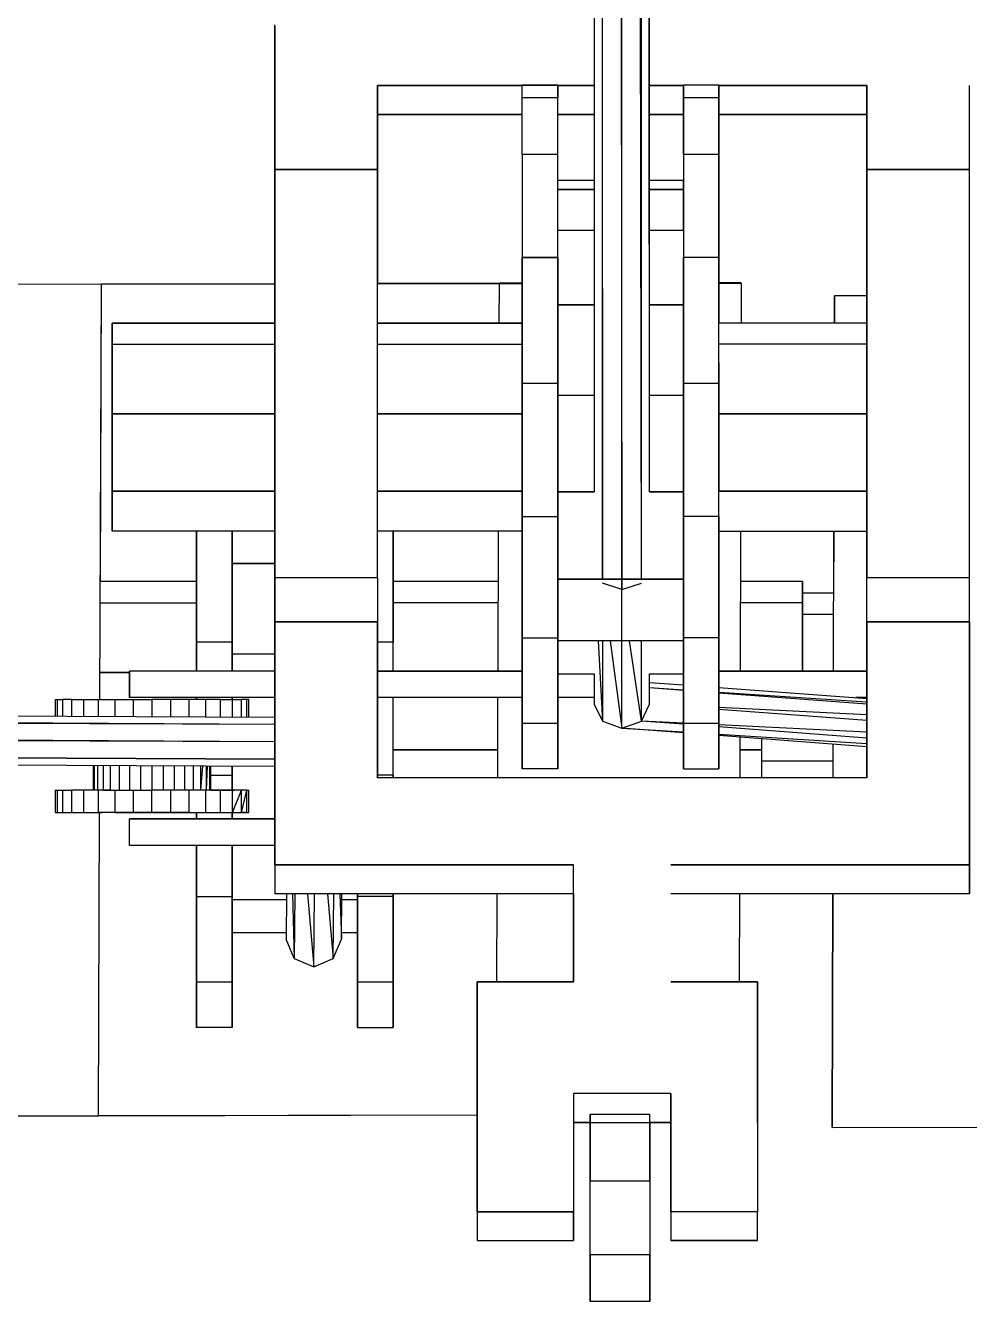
# Model space of a CAD drawing. Extents: x -32 to 51.8, y -51.6 to -5.5.
# Drawn here: x -4.953 to -4.569, y -27.937 to -27.417 of the extents above; entities that cross this region are included whole.
import ezdxf

# ---------------------------------------------------------------- set-up
doc = ezdxf.new("R2010")
doc.units = 0
doc.header["$MEASUREMENT"] = 0
doc.layers.get('0').update_dxf_attribs({"linetype": 'CONTINUOUS'})

msp = doc.modelspace()

# ---------------------------------------------------------------- linework, layer by layer
for p, q in [((-4.72129, -22.60899), (-4.72133, -27.60702)), ((-4.72102, -22.60899), (-4.71803, -27.64267)), ((-4.71803, -27.64267), (-4.718, -22.60899)), ((-4.71736, -22.60899), (-4.71008, -27.6468)), ((-4.71008, -27.6468), (-4.71005, -22.60899)), ((-4.70213, -27.64267), (-4.70941, -22.60899)), ((-4.70213, -27.64267), (-4.70209, -22.60899)), ((-4.69886, -27.60702), (-4.70183, -22.60899)), ((-4.69884, -27.60702), (-4.6988, -22.60899)), ((-4.8514, -27.45332), (-4.8514, -27.41755)), ((-4.8514, -27.41755), (-4.8514, -27.44155)), ((-4.85139, -27.44155), (-4.85139, -27.41689)), ((-4.85139, -27.41736), (-4.85139, -27.44155)), ((-4.8514, -27.44155), (-4.8514, -27.49372)), ((-4.85139, -27.47574), (-4.85139, -27.44155)), ((-4.80954, -27.44155), (-4.80954, -27.47574)), ((-4.75062, -27.44155), (-4.80954, -27.44155)), ((-4.80954, -27.47574), (-4.80954, -27.44155)), ((-4.80954, -27.44155), (-4.75062, -27.44155)), ((-4.75062, -27.44661), (-4.75062, -27.44146)), ((-4.75062, -27.44146), (-4.73619, -27.44146)), ((-4.73619, -27.44146), (-4.75062, -27.44146)), ((-4.73619, -27.44146), (-4.73619, -27.44661)), ((-4.73619, -27.44661), (-4.73619, -27.44146)), ((-4.72974, -27.44155), (-4.73619, -27.44155)), ((-4.73619, -27.44155), (-4.72974, -27.44155)), ((-4.72133, -27.44155), (-4.72974, -27.44155)), ((-4.72974, -27.44155), (-4.72133, -27.44155)), ((-4.69021, -27.44155), (-4.69884, -27.44155)), ((-4.69884, -27.44155), (-4.69021, -27.44155)), ((-4.68506, -27.44155), (-4.69021, -27.44155)), ((-4.69021, -27.44155), (-4.68506, -27.44155)), ((-4.67062, -27.44146), (-4.68506, -27.44146)), ((-4.68506, -27.44661), (-4.68506, -27.44146)), ((-4.68506, -27.44146), (-4.68506, -27.44661)), ((-4.67062, -27.44146), (-4.67062, -27.44661)), ((-4.67062, -27.44661), (-4.67061, -27.44146)), ((-4.61042, -27.44155), (-4.67062, -27.44155)), ((-4.67062, -27.44155), (-4.61042, -27.44156)), ((-4.67061, -27.44146), (-4.67061, -27.46007)), ((-4.61042, -27.47574), (-4.61042, -27.44155)), ((-4.61042, -27.45332), (-4.61042, -27.44156)), ((-4.61042, -27.44156), (-4.61042, -27.49373)), ((-4.56856, -27.47574), (-4.56856, -27.44156)), ((-4.73619, -27.44661), (-4.75062, -27.44661)), ((-4.75062, -27.46967), (-4.75062, -27.44661)), ((-4.73619, -27.46967), (-4.73619, -27.44661)), ((-4.67062, -27.44661), (-4.68506, -27.44661)), ((-4.68506, -27.46967), (-4.68506, -27.44661)), ((-4.68506, -27.44661), (-4.68506, -27.46967)), ((-4.67062, -27.44661), (-4.67062, -27.46967)), ((-4.67062, -27.46967), (-4.67062, -27.44661)), ((-4.8514, -27.50549), (-4.8514, -27.45332)), ((-4.80954, -27.45332), (-4.75062, -27.45332)), ((-4.75062, -27.45332), (-4.80954, -27.45332)), ((-4.73619, -27.45332), (-4.72974, -27.45332)), ((-4.72974, -27.45332), (-4.73619, -27.45332)), ((-4.72974, -27.45332), (-4.72133, -27.45332)), ((-4.72133, -27.45332), (-4.72974, -27.45332)), ((-4.69884, -27.45332), (-4.69021, -27.45332)), ((-4.69021, -27.45332), (-4.69884, -27.45332)), ((-4.69021, -27.45332), (-4.68506, -27.45332)), ((-4.68506, -27.45332), (-4.69021, -27.45332)), ((-4.67062, -27.45332), (-4.61042, -27.45332)), ((-4.61042, -27.45332), (-4.67062, -27.45332)), ((-4.61042, -27.50549), (-4.61042, -27.45332)), ((-4.68506, -27.46007), (-4.68506, -27.46008)), ((-4.67061, -27.46007), (-4.67061, -27.4948)), ((-4.73619, -27.46967), (-4.75062, -27.46967)), ((-4.75062, -27.46967), (-4.75062, -27.51168)), ((-4.73619, -27.51168), (-4.73619, -27.46967)), ((-4.67062, -27.46967), (-4.68506, -27.46967)), ((-4.68506, -27.46967), (-4.68506, -27.51168)), ((-4.67062, -27.46967), (-4.67062, -27.51168)), ((-4.67062, -27.51168), (-4.67062, -27.46967)), ((-4.8514, -27.49372), (-4.8514, -27.47574)), ((-4.8514, -27.47574), (-4.8514, -27.52012)), ((-4.80954, -27.47574), (-4.85139, -27.47574)), ((-4.85139, -27.47574), (-4.85139, -27.47574)), ((-4.85139, -27.52012), (-4.85139, -27.47574)), ((-4.85139, -27.47574), (-4.80954, -27.47574)), ((-4.80954, -27.49372), (-4.80954, -27.47574)), ((-4.80954, -27.52012), (-4.80954, -27.47574)), ((-4.80954, -27.47574), (-4.80954, -27.52012)), ((-4.61042, -27.49373), (-4.61042, -27.47574)), ((-4.61042, -27.47574), (-4.61042, -27.52012)), ((-4.61042, -27.52012), (-4.61042, -27.47574)), ((-4.61042, -27.47574), (-4.56856, -27.47574)), ((-4.56856, -27.47574), (-4.61042, -27.47574)), ((-4.61042, -27.47574), (-4.61042, -27.47574)), ((-4.56856, -27.52012), (-4.56856, -27.47574)), ((-4.72133, -27.48019), (-4.73619, -27.48019)), ((-4.68506, -27.48019), (-4.69884, -27.48019)), ((-4.68506, -27.48391), (-4.68506, -27.48019)), ((-4.72133, -27.48391), (-4.73619, -27.48391)), ((-4.73619, -27.48391), (-4.72133, -27.48391)), ((-4.68506, -27.48391), (-4.69884, -27.48391)), ((-4.69884, -27.48391), (-4.68506, -27.48391)), ((-4.68506, -27.50055), (-4.68506, -27.48391)), ((-4.68506, -27.48391), (-4.68506, -27.50055)), ((-4.80954, -27.50549), (-4.80954, -27.49372)), ((-4.80954, -27.49372), (-4.80954, -27.49372)), ((-4.75062, -27.4948), (-4.75063, -27.53832)), ((-4.67061, -27.4948), (-4.67061, -27.53832)), ((-4.72133, -27.50055), (-4.73619, -27.50055)), ((-4.68506, -27.50055), (-4.69884, -27.50055)), ((-4.8514, -27.52228), (-4.8514, -27.50549)), ((-4.85139, -27.50549), (-4.85139, -27.52012)), ((-4.80954, -27.50549), (-4.80954, -27.50549)), ((-4.80954, -27.52012), (-4.80954, -27.50549)), ((-4.61042, -27.52228), (-4.61042, -27.50549)), ((-4.61042, -27.50549), (-4.61042, -27.52012)), ((-4.75063, -27.56291), (-4.75062, -27.51168)), ((-4.75062, -27.51168), (-4.75062, -27.56291)), ((-4.73619, -27.51168), (-4.75062, -27.51168)), ((-4.75062, -27.51168), (-4.73619, -27.51168)), ((-4.73619, -27.56291), (-4.73619, -27.51168)), ((-4.73619, -27.51168), (-4.73619, -27.53088)), ((-4.73619, -27.51168), (-4.73619, -27.56291)), ((-4.68506, -27.51168), (-4.68506, -27.56291)), ((-4.67062, -27.51168), (-4.68506, -27.51168)), ((-4.68506, -27.56291), (-4.68506, -27.51168)), ((-4.67063, -27.56291), (-4.67062, -27.51168)), ((-4.92197, -27.52245), (-5.02069, -27.52267)), ((-4.92258, -27.6916), (-4.92197, -27.52245)), ((-4.92241, -27.64364), (-4.92197, -27.52245)), ((-4.92197, -27.52245), (-4.85139, -27.5223)), ((-4.85139, -27.5223), (-4.92197, -27.52245)), ((-4.92197, -27.52245), (-4.85139, -27.52236)), ((-4.8514, -27.64208), (-4.85139, -27.52012)), ((-4.8514, -27.52012), (-4.8514, -27.64208)), ((-4.8514, -27.53832), (-4.8514, -27.52228)), ((-4.80954, -27.64208), (-4.80954, -27.52012)), ((-4.80954, -27.52012), (-4.80954, -27.52012)), ((-4.80954, -27.52012), (-4.80954, -27.52228)), ((-4.80954, -27.5222), (-4.75993, -27.5221)), ((-4.75993, -27.5221), (-4.80954, -27.5222)), ((-4.80954, -27.5223), (-4.75993, -27.52223)), ((-4.75999, -27.53832), (-4.75993, -27.52223)), ((-4.75993, -27.5221), (-4.75062, -27.52208)), ((-4.75062, -27.52208), (-4.75993, -27.5221)), ((-4.75993, -27.52223), (-4.75062, -27.52221)), ((-4.67062, -27.5219), (-4.66152, -27.52188)), ((-4.66152, -27.52188), (-4.67062, -27.5219)), ((-4.67062, -27.52204), (-4.66152, -27.52202)), ((-4.66152, -27.52202), (-4.66157, -27.53832)), ((-4.61042, -27.52012), (-4.61042, -27.64209)), ((-4.61042, -27.64209), (-4.61042, -27.52012)), ((-4.61042, -27.53832), (-4.61042, -27.52228)), ((-4.56856, -27.64209), (-4.56856, -27.52012)), ((-4.62355, -27.52729), (-4.62358, -27.53832)), ((-4.62358, -27.53832), (-4.62355, -27.52729)), ((-4.61042, -27.52726), (-4.62355, -27.52729)), ((-4.73619, -27.53088), (-4.73619, -27.56785)), ((-4.72133, -27.53088), (-4.73619, -27.53088)), ((-4.73619, -27.56291), (-4.73619, -27.53088)), ((-4.73619, -27.53088), (-4.72133, -27.53088)), ((-4.68506, -27.53088), (-4.69884, -27.53088)), ((-4.69884, -27.53088), (-4.68506, -27.53088)), ((-4.91767, -27.55455), (-4.91767, -27.53832)), ((-4.91767, -27.53832), (-4.91767, -27.54691)), ((-4.91767, -27.54691), (-4.91767, -27.53832)), ((-4.91767, -27.53832), (-4.85139, -27.53832)), ((-4.85139, -27.53832), (-4.91767, -27.53832)), ((-4.80954, -27.53832), (-4.75062, -27.53832)), ((-4.75062, -27.53832), (-4.80954, -27.53832)), ((-4.61042, -27.53832), (-4.67062, -27.53832)), ((-4.67062, -27.54691), (-4.67062, -27.53832)), ((-4.91767, -27.54691), (-4.91767, -27.57527)), ((-4.91767, -27.54691), (-4.85139, -27.54691)), ((-4.91767, -27.57527), (-4.91767, -27.54691)), ((-4.80954, -27.54691), (-4.75062, -27.54691)), ((-4.61042, -27.54691), (-4.67062, -27.54691)), ((-4.67062, -27.57527), (-4.67062, -27.54691)), ((-4.91767, -27.58608), (-4.91767, -27.55455)), ((-4.67062, -27.55455), (-4.67063, -27.58608)), ((-4.75063, -27.61717), (-4.75063, -27.56291)), ((-4.73619, -27.56291), (-4.75063, -27.56291)), ((-4.75062, -27.56291), (-4.75062, -27.61717)), ((-4.73619, -27.61717), (-4.73619, -27.56291)), ((-4.73619, -27.56291), (-4.73619, -27.61717)), ((-4.68506, -27.56291), (-4.68506, -27.61717)), ((-4.67063, -27.56291), (-4.68506, -27.56291)), ((-4.68506, -27.61717), (-4.68506, -27.56291)), ((-4.67063, -27.61717), (-4.67063, -27.56291)), ((-4.73619, -27.56785), (-4.73619, -27.60702)), ((-4.72133, -27.56785), (-4.73619, -27.56785)), ((-4.68506, -27.56785), (-4.69884, -27.56785)), ((-4.68506, -27.56785), (-4.68506, -27.60702)), ((-4.91767, -27.57527), (-4.91767, -27.6068)), ((-4.85139, -27.57527), (-4.91767, -27.57527)), ((-4.91767, -27.6068), (-4.91767, -27.57527)), ((-4.91767, -27.57527), (-4.85139, -27.57527)), ((-4.75063, -27.57527), (-4.80954, -27.57527)), ((-4.80954, -27.57527), (-4.75063, -27.57527)), ((-4.67063, -27.60681), (-4.67062, -27.57527)), ((-4.61042, -27.57527), (-4.67062, -27.57527)), ((-4.67062, -27.57527), (-4.61042, -27.57527)), ((-4.91767, -27.6068), (-4.91767, -27.58608)), ((-4.67063, -27.58608), (-4.67062, -27.58608)), ((-4.67062, -27.58608), (-4.67063, -27.58608)), ((-4.67063, -27.58608), (-4.67063, -27.60681)), ((-4.91767, -27.62303), (-4.91767, -27.6068)), ((-4.91767, -27.6068), (-4.85139, -27.6068)), ((-4.91767, -27.6068), (-4.91767, -27.62303)), ((-4.85139, -27.6068), (-4.91767, -27.6068)), ((-4.80954, -27.6068), (-4.75063, -27.60681)), ((-4.75063, -27.6068), (-4.80954, -27.6068)), ((-4.73619, -27.60702), (-4.73619, -27.64267)), ((-4.73619, -27.60702), (-4.73619, -27.60702)), ((-4.73619, -27.60702), (-4.72133, -27.60702)), ((-4.72133, -27.60702), (-4.73619, -27.60702)), ((-4.69886, -27.60702), (-4.68506, -27.60702)), ((-4.68506, -27.60702), (-4.69886, -27.60702)), ((-4.67063, -27.60681), (-4.61042, -27.60681)), ((-4.61042, -27.60681), (-4.67063, -27.60681)), ((-4.75063, -27.66656), (-4.75063, -27.61717)), ((-4.75063, -27.61717), (-4.73619, -27.61717)), ((-4.75062, -27.61717), (-4.75062, -27.66656)), ((-4.73619, -27.66656), (-4.73619, -27.61717)), ((-4.73619, -27.64267), (-4.73619, -27.61717)), ((-4.73619, -27.61717), (-4.73619, -27.66656)), ((-4.68506, -27.61717), (-4.68506, -27.66656)), ((-4.67063, -27.61717), (-4.68506, -27.61717)), ((-4.68506, -27.66656), (-4.68506, -27.61717)), ((-4.67062, -27.66656), (-4.67063, -27.61717)), ((-4.67063, -27.61717), (-4.67063, -27.66656)), ((-4.85139, -27.62303), (-4.91767, -27.62303)), ((-4.91767, -27.62303), (-4.91767, -27.62303)), ((-4.88324, -27.62303), (-4.88324, -27.64364)), ((-4.88324, -27.62303), (-4.88324, -27.66823)), ((-4.88324, -27.66823), (-4.88324, -27.62303)), ((-4.86881, -27.62303), (-4.86881, -27.66823)), ((-4.8688, -27.66823), (-4.8688, -27.62303)), ((-4.8688, -27.62303), (-4.8688, -27.6362)), ((-4.8514, -27.68862), (-4.8514, -27.62303)), ((-4.75063, -27.62303), (-4.80954, -27.62303)), ((-4.80324, -27.62303), (-4.80324, -27.66823)), ((-4.80324, -27.66823), (-4.80324, -27.62303)), ((-4.76049, -27.68008), (-4.76029, -27.62303)), ((-4.75063, -27.62303), (-4.75063, -27.64968)), ((-4.67063, -27.62303), (-4.61042, -27.62303)), ((-4.67061, -27.62303), (-4.67061, -27.64968)), ((-4.66179, -27.62303), (-4.66194, -27.68008)), ((-4.62395, -27.68008), (-4.6238, -27.62303)), ((-4.6238, -27.62303), (-4.62387, -27.64827)), ((-4.61042, -27.64209), (-4.61042, -27.62303)), ((-4.73619, -27.63048), (-4.73619, -27.65623)), ((-4.86881, -27.6362), (-4.8688, -27.6362)), ((-4.8688, -27.6362), (-4.8688, -27.67317)), ((-4.8514, -27.6362), (-4.8688, -27.6362)), ((-4.8688, -27.6362), (-4.8514, -27.6362)), ((-4.88324, -27.64364), (-4.92241, -27.64364)), ((-4.80954, -27.64208), (-4.8514, -27.64208)), ((-4.8514, -27.64208), (-4.8514, -27.68862)), ((-4.8514, -27.65996), (-4.8514, -27.64208)), ((-4.8514, -27.64208), (-4.8514, -27.66007)), ((-4.80954, -27.64208), (-4.80954, -27.66007)), ((-4.76036, -27.64364), (-4.80324, -27.64364)), ((-4.80324, -27.65223), (-4.80324, -27.64364)), ((-4.73619, -27.64267), (-4.73619, -27.66773)), ((-4.73619, -27.66656), (-4.73619, -27.64267)), ((-4.73619, -27.64267), (-4.73619, -27.64267)), ((-4.73619, -27.64267), (-4.71009, -27.64267)), ((-4.71009, -27.64267), (-4.73619, -27.64267)), ((-4.72133, -27.64267), (-4.72133, -27.64267)), ((-4.72108, -27.64267), (-4.72108, -27.64267)), ((-4.71884, -27.64267), (-4.71884, -27.64267)), ((-4.71008, -27.64267), (-4.68506, -27.64267)), ((-4.68506, -27.64267), (-4.71008, -27.64267)), ((-4.70133, -27.64267), (-4.70133, -27.64267)), ((-4.69884, -27.64267), (-4.69884, -27.64267)), ((-4.6366, -27.64365), (-4.66184, -27.64365)), ((-4.6366, -27.65223), (-4.6366, -27.64365)), ((-4.6366, -27.64365), (-4.6366, -27.65223)), ((-4.61042, -27.65996), (-4.61042, -27.64209)), ((-4.56856, -27.64209), (-4.61042, -27.64209)), ((-4.56856, -27.65996), (-4.56856, -27.64209)), ((-4.88324, -27.64901), (-4.88324, -27.65223)), ((-4.71008, -27.6468), (-4.71803, -27.6442)), ((-4.71008, -27.6468), (-4.70213, -27.6442)), ((-4.71008, -27.70326), (-4.71008, -27.6468)), ((-4.62387, -27.64827), (-4.6366, -27.64827)), ((-4.92244, -27.65223), (-4.88324, -27.65223)), ((-4.88324, -27.65223), (-4.88324, -27.66823)), ((-4.76039, -27.65223), (-4.80324, -27.65223)), ((-4.80324, -27.68008), (-4.80324, -27.65223)), ((-4.75063, -27.64968), (-4.75063, -27.64968)), ((-4.75063, -27.64968), (-4.75063, -27.66656)), ((-4.67061, -27.64968), (-4.67061, -27.69169)), ((-4.6366, -27.65223), (-4.66187, -27.65223)), ((-4.6366, -27.68008), (-4.6366, -27.65223)), ((-4.6366, -27.65223), (-4.6366, -27.68008)), ((-4.6366, -27.65685), (-4.62389, -27.65685)), ((-4.8514, -27.72343), (-4.8514, -27.65996)), ((-4.8514, -27.65996), (-4.80954, -27.65996)), ((-4.80954, -27.66007), (-4.8514, -27.66007)), ((-4.8514, -27.66007), (-4.8514, -27.72354)), ((-4.80954, -27.65996), (-4.80954, -27.72343)), ((-4.80954, -27.72354), (-4.80954, -27.66007)), ((-4.80954, -27.66007), (-4.80954, -27.67172)), ((-4.61042, -27.72343), (-4.61042, -27.65996)), ((-4.61042, -27.65996), (-4.56856, -27.65996)), ((-4.61042, -27.66007), (-4.61042, -27.72355)), ((-4.56856, -27.66007), (-4.61042, -27.66007)), ((-4.56856, -27.65996), (-4.56856, -27.72344)), ((-4.56856, -27.72355), (-4.56856, -27.66007)), ((-4.88324, -27.66823), (-4.88324, -27.68008)), ((-4.86881, -27.66823), (-4.88324, -27.66823)), ((-4.88324, -27.68008), (-4.88324, -27.66823)), ((-4.86881, -27.66823), (-4.86881, -27.68008)), ((-4.8688, -27.68008), (-4.8688, -27.66823)), ((-4.80324, -27.66823), (-4.80954, -27.66823)), ((-4.80324, -27.68008), (-4.80324, -27.66823)), ((-4.75063, -27.70128), (-4.75063, -27.66656)), ((-4.75063, -27.66656), (-4.73619, -27.66656)), ((-4.75062, -27.66656), (-4.75062, -27.70128)), ((-4.73619, -27.70128), (-4.73619, -27.66656)), ((-4.73619, -27.66656), (-4.73619, -27.70128)), ((-4.73619, -27.68117), (-4.73619, -27.66773)), ((-4.68506, -27.66773), (-4.73619, -27.66773)), ((-4.73619, -27.66773), (-4.73619, -27.68117)), ((-4.71976, -27.66773), (-4.71803, -27.70042)), ((-4.71803, -27.66773), (-4.71803, -27.70042)), ((-4.71487, -27.66773), (-4.71008, -27.70326)), ((-4.70213, -27.70042), (-4.70698, -27.66773)), ((-4.70213, -27.70042), (-4.70213, -27.66773)), ((-4.68506, -27.66656), (-4.68506, -27.70128)), ((-4.67063, -27.66656), (-4.68506, -27.66656)), ((-4.68506, -27.70128), (-4.68506, -27.66656)), ((-4.68506, -27.66773), (-4.68506, -27.68117)), ((-4.67063, -27.66656), (-4.67063, -27.70128)), ((-4.67062, -27.70128), (-4.67062, -27.66656)), ((-4.8514, -27.67317), (-4.86881, -27.67317)), ((-4.86881, -27.68008), (-4.86881, -27.67317)), ((-4.8688, -27.67317), (-4.8688, -27.68008)), ((-4.8514, -27.72343), (-4.8514, -27.67183)), ((-4.8514, -27.67183), (-4.8514, -27.68862)), ((-4.80954, -27.72343), (-4.80954, -27.67172)), ((-4.80954, -27.67183), (-4.80954, -27.72343)), ((-4.80954, -27.6719), (-4.80954, -27.68862)), ((-4.80954, -27.68862), (-4.80954, -27.6719)), ((-4.61042, -27.67172), (-4.61042, -27.72343)), ((-4.91057, -27.68008), (-4.91057, -27.69089)), ((-4.8514, -27.68008), (-4.91057, -27.68008)), ((-4.91057, -27.69089), (-4.91057, -27.68008)), ((-4.8514, -27.68862), (-4.8514, -27.6761)), ((-4.80954, -27.68008), (-4.75063, -27.68008)), ((-4.75063, -27.68008), (-4.80954, -27.68008)), ((-4.80954, -27.68008), (-4.75063, -27.68008)), ((-4.67063, -27.68008), (-4.61042, -27.68008)), ((-4.61042, -27.68008), (-4.67063, -27.68008)), ((-4.67063, -27.68008), (-4.61042, -27.68008)), ((-4.91057, -27.68059), (-4.92254, -27.68059)), ((-4.92254, -27.68059), (-4.91057, -27.68059)), ((-4.73619, -27.69169), (-4.73619, -27.68117)), ((-4.73619, -27.68117), (-4.72133, -27.68117)), ((-4.73619, -27.68117), (-4.73619, -27.69169)), ((-4.72133, -27.68117), (-4.72133, -27.69356)), ((-4.69884, -27.68117), (-4.68506, -27.68117)), ((-4.69884, -27.69356), (-4.69884, -27.68117)), ((-4.69884, -27.68468), (-4.68506, -27.6857)), ((-4.68506, -27.68117), (-4.68506, -27.6878)), ((-6.55979, -27.69017), (-4.8514, -27.69889)), ((-4.8514, -27.68862), (-4.8514, -27.68862)), ((-4.68506, -27.6878), (-4.69884, -27.6869)), ((-4.68506, -27.68796), (-4.69884, -27.68693)), ((-4.67063, -27.68677), (-4.61042, -27.69122)), ((-4.61042, -27.69268), (-4.67063, -27.68875)), ((-4.61042, -27.69351), (-4.67063, -27.68903)), ((-4.8514, -27.69891), (-6.55979, -27.69142)), ((-4.8514, -27.70179), (-6.55979, -27.69302)), ((-4.94082, -27.6916), (-4.94006, -27.6916)), ((-4.94082, -27.6916), (-4.94082, -27.69844)), ((-4.94006, -27.6916), (-4.93782, -27.6916)), ((-4.94006, -27.6916), (-4.94006, -27.69844)), ((-4.93418, -27.6916), (-4.93782, -27.6916)), ((-4.93782, -27.6916), (-4.93782, -27.69845)), ((-4.93418, -27.6916), (-4.92927, -27.6916)), ((-4.93418, -27.6916), (-4.93418, -27.69847)), ((-4.92927, -27.6916), (-4.9233, -27.6916)), ((-4.92927, -27.6916), (-4.92927, -27.6985)), ((-4.9233, -27.6916), (-4.91648, -27.6916)), ((-4.9233, -27.6916), (-4.9233, -27.69853)), ((-4.91648, -27.6916), (-4.90909, -27.6916)), ((-4.91648, -27.6916), (-4.91648, -27.69856)), ((-4.8514, -27.69089), (-4.91057, -27.69089)), ((-4.90909, -27.6916), (-4.9014, -27.6916)), ((-4.90909, -27.6916), (-4.90909, -27.6986)), ((-4.89371, -27.6916), (-4.9014, -27.6916)), ((-4.9014, -27.6916), (-4.9014, -27.69864)), ((-4.88631, -27.6916), (-4.89371, -27.6916)), ((-4.89371, -27.69868), (-4.89371, -27.6916)), ((-4.8795, -27.6916), (-4.88631, -27.6916)), ((-4.88631, -27.69872), (-4.88631, -27.6916)), ((-4.88324, -27.69089), (-4.88324, -27.6916)), ((-4.88324, -27.6916), (-4.88324, -27.69089)), ((-4.87352, -27.6916), (-4.8795, -27.6916)), ((-4.8795, -27.69875), (-4.8795, -27.6916)), ((-4.87352, -27.6916), (-4.86862, -27.6916)), ((-4.87352, -27.69878), (-4.87352, -27.6916)), ((-4.86881, -27.6916), (-4.86881, -27.69089)), ((-4.86881, -27.69089), (-4.86881, -27.6916)), ((-4.8688, -27.6916), (-4.8688, -27.69089)), ((-4.8688, -27.69089), (-4.8688, -27.6916)), ((-4.86862, -27.6916), (-4.86497, -27.6916)), ((-4.86862, -27.69881), (-4.86862, -27.6916)), ((-4.86273, -27.6916), (-4.86497, -27.6916)), ((-4.86497, -27.69882), (-4.86497, -27.6916)), ((-4.86197, -27.6916), (-4.86273, -27.6916)), ((-4.86273, -27.69884), (-4.86273, -27.6916)), ((-4.86197, -27.69884), (-4.86197, -27.6916)), ((-4.75063, -27.69089), (-4.80954, -27.69089)), ((-4.80324, -27.72249), (-4.80324, -27.69089)), ((-4.76065, -27.72343), (-4.76053, -27.69089)), ((-4.72133, -27.69089), (-4.73619, -27.69089)), ((-4.73619, -27.69169), (-4.73619, -27.71475)), ((-4.72133, -27.69356), (-4.71803, -27.70042)), ((-4.70213, -27.70042), (-4.69884, -27.69356)), ((-4.68506, -27.69459), (-4.68506, -27.70128)), ((-4.61042, -27.69791), (-4.67063, -27.69495)), ((-4.61042, -27.7002), (-4.67063, -27.69568)), ((-4.67061, -27.69169), (-4.67062, -27.71475)), ((-4.61042, -27.69089), (-4.61489, -27.69089)), ((-4.8514, -27.70183), (-6.55979, -27.69609)), ((-4.8514, -27.70885), (-6.55979, -27.69999)), ((-4.71803, -27.70042), (-4.71008, -27.70326)), ((-4.71008, -27.70326), (-4.70213, -27.70042)), ((-4.68506, -27.70172), (-4.70213, -27.70042)), ((-4.68506, -27.70125), (-4.70213, -27.70042)), ((-4.8514, -27.7089), (-6.55979, -27.70308)), ((-4.75063, -27.7199), (-4.75063, -27.70128)), ((-4.75063, -27.70128), (-4.73619, -27.70128)), ((-4.75062, -27.70128), (-4.75062, -27.7199)), ((-4.73619, -27.70128), (-4.73619, -27.7199)), ((-4.73619, -27.7199), (-4.73619, -27.70128)), ((-4.71008, -27.70326), (-4.68506, -27.70485)), ((-4.68506, -27.70517), (-4.71008, -27.70326)), ((-4.68506, -27.70128), (-4.68506, -27.7199)), ((-4.68506, -27.7199), (-4.68506, -27.70128)), ((-4.68506, -27.70128), (-4.67063, -27.70128)), ((-4.67063, -27.70128), (-4.67063, -27.7199)), ((-4.61042, -27.7049), (-4.67063, -27.70196)), ((-4.61042, -27.70739), (-4.67063, -27.70281)), ((-4.67063, -27.70577), (-4.61042, -27.70959)), ((-4.67062, -27.7199), (-4.67062, -27.70128)), ((-4.8514, -27.71595), (-6.55979, -27.70699)), ((-6.55979, -27.70828), (-4.8514, -27.71597)), ((-4.8514, -27.71892), (-6.55979, -27.70993)), ((-4.61042, -27.71087), (-4.67063, -27.70627)), ((-4.66201, -27.70693), (-4.66206, -27.72343)), ((-4.65314, -27.71675), (-4.65314, -27.70761)), ((-4.62407, -27.72343), (-4.62403, -27.70983)), ((-4.76061, -27.71213), (-4.80324, -27.71213)), ((-4.80324, -27.71213), (-4.76061, -27.71213)), ((-4.73619, -27.71475), (-4.73619, -27.7199)), ((-4.67063, -27.7199), (-4.67063, -27.71475)), ((-4.67062, -27.71475), (-4.67062, -27.7199)), ((-4.65314, -27.71213), (-4.66203, -27.71213)), ((-4.66203, -27.71213), (-4.65314, -27.71213)), ((-4.92538, -27.71853), (-4.92538, -27.72858)), ((-4.92492, -27.71853), (-4.92492, -27.72858)), ((-4.92356, -27.71854), (-4.92356, -27.72858)), ((-4.92134, -27.71855), (-4.92134, -27.72858)), ((-4.91836, -27.71857), (-4.91836, -27.72858)), ((-4.91472, -27.71859), (-4.91472, -27.72858)), ((-4.91058, -27.71861), (-4.91058, -27.72858)), ((-4.90608, -27.71863), (-4.90608, -27.72858)), ((-4.9014, -27.71866), (-4.9014, -27.72858)), ((-4.89672, -27.72858), (-4.89672, -27.71868)), ((-4.89222, -27.72858), (-4.89222, -27.71871)), ((-4.88807, -27.72858), (-4.88807, -27.71873)), ((-4.88444, -27.72858), (-4.88444, -27.71875)), ((-4.88145, -27.72858), (-4.88145, -27.71876)), ((-4.88145, -27.72858), (-4.88067, -27.71877)), ((-4.87924, -27.72858), (-4.87876, -27.71878)), ((-4.87924, -27.72858), (-4.87924, -27.71878)), ((-4.87787, -27.72858), (-4.87787, -27.71878)), ((-4.87741, -27.72858), (-4.87741, -27.71878)), ((-4.86881, -27.71883), (-4.86881, -27.72249)), ((-4.8688, -27.72249), (-4.8688, -27.71883)), ((-4.8688, -27.71883), (-4.8688, -27.72858)), ((-4.73619, -27.7199), (-4.75063, -27.7199)), ((-4.68506, -27.7199), (-4.67063, -27.7199)), ((-4.62405, -27.71675), (-4.65314, -27.71675)), ((-4.65314, -27.72343), (-4.65314, -27.71675)), ((-4.87741, -27.72249), (-4.86881, -27.72249)), ((-4.86881, -27.72249), (-4.86881, -27.72858)), ((-4.8688, -27.72858), (-4.8688, -27.72249)), ((-4.8514, -27.75893), (-4.8514, -27.72343)), ((-4.8514, -27.72354), (-4.8514, -27.75905)), ((-4.80324, -27.72249), (-4.80954, -27.72249)), ((-4.80954, -27.72343), (-4.72975, -27.72343)), ((-4.80324, -27.72343), (-4.80324, -27.72249)), ((-4.80324, -27.72249), (-4.80324, -27.72343)), ((-4.72975, -27.72343), (-4.69021, -27.72343)), ((-4.69021, -27.72343), (-4.61042, -27.72343)), ((-4.56856, -27.72344), (-4.56856, -27.73531)), ((-4.56856, -27.72344), (-4.56856, -27.75894)), ((-4.56856, -27.75905), (-4.56856, -27.72355)), ((-4.94082, -27.72858), (-4.94082, -27.73766)), ((-4.94082, -27.72858), (-4.94006, -27.72858)), ((-4.94006, -27.72858), (-4.94006, -27.73766)), ((-4.94006, -27.72858), (-4.93782, -27.72858)), ((-4.93782, -27.72858), (-4.93782, -27.73766)), ((-4.93782, -27.72858), (-4.93418, -27.72858)), ((-4.92134, -27.72858), (-4.93418, -27.72858)), ((-4.92356, -27.72858), (-4.93418, -27.72858)), ((-4.93418, -27.72858), (-4.93418, -27.73766)), ((-4.92927, -27.72858), (-4.92927, -27.73766)), ((-4.92134, -27.72858), (-4.92356, -27.72858)), ((-4.9233, -27.72858), (-4.9233, -27.73766)), ((-4.91836, -27.72858), (-4.92292, -27.72858)), ((-4.92134, -27.72858), (-4.91836, -27.72858)), ((-4.91836, -27.72858), (-4.91472, -27.72858)), ((-4.91648, -27.72858), (-4.91648, -27.73766)), ((-4.91472, -27.72858), (-4.91058, -27.72858)), ((-4.91058, -27.72858), (-4.90608, -27.72858)), ((-4.90909, -27.72858), (-4.90909, -27.73766)), ((-4.90608, -27.72858), (-4.9014, -27.72858)), ((-4.89672, -27.72858), (-4.9014, -27.72858)), ((-4.9014, -27.73766), (-4.9014, -27.72858)), ((-4.89222, -27.72858), (-4.89672, -27.72858)), ((-4.89371, -27.73766), (-4.89371, -27.72858)), ((-4.88807, -27.72858), (-4.89222, -27.72858)), ((-4.88444, -27.72858), (-4.88807, -27.72858)), ((-4.88631, -27.73766), (-4.88631, -27.72858)), ((-4.88145, -27.72858), (-4.88444, -27.72858)), ((-4.87924, -27.72858), (-4.88145, -27.72858)), ((-4.8795, -27.73766), (-4.8795, -27.72858)), ((-4.86497, -27.72858), (-4.87924, -27.72858)), ((-4.86273, -27.72858), (-4.87924, -27.72858)), ((-4.87787, -27.72858), (-4.87924, -27.72858)), ((-4.87741, -27.72858), (-4.87352, -27.72858)), ((-4.87352, -27.72858), (-4.86862, -27.72858)), ((-4.87352, -27.73766), (-4.87352, -27.72858)), ((-4.86862, -27.73766), (-4.86497, -27.72858)), ((-4.86862, -27.73766), (-4.86862, -27.72858)), ((-4.86862, -27.72858), (-4.86788, -27.72858)), ((-4.86273, -27.72858), (-4.86497, -27.72858)), ((-4.86497, -27.73766), (-4.86273, -27.72858)), ((-4.86497, -27.73766), (-4.86497, -27.72858)), ((-4.86273, -27.72858), (-4.86197, -27.72858)), ((-4.86273, -27.73766), (-4.86273, -27.72858)), ((-4.86197, -27.73766), (-4.86197, -27.72858)), ((-4.94082, -27.73766), (-4.94006, -27.73766)), ((-4.94006, -27.73766), (-4.92168, -27.73766)), ((-4.91648, -27.73766), (-4.9233, -27.73766)), ((-4.92318, -27.86116), (-4.92274, -27.73766)), ((-4.92318, -27.86116), (-4.92274, -27.73766)), ((-4.90909, -27.73766), (-4.91648, -27.73766)), ((-4.91648, -27.73766), (-4.88631, -27.73766)), ((-4.8514, -27.7403), (-4.91057, -27.7403)), ((-4.91057, -27.75111), (-4.91057, -27.7403)), ((-4.91057, -27.7403), (-4.8514, -27.7403)), ((-4.89371, -27.73766), (-4.90909, -27.73766)), ((-4.90909, -27.73766), (-4.88631, -27.73766)), ((-4.88631, -27.73766), (-4.89371, -27.73766)), ((-4.891, -27.73766), (-4.86273, -27.73766)), ((-4.88631, -27.73766), (-4.8795, -27.73766)), ((-4.88631, -27.73766), (-4.8795, -27.73766)), ((-4.88324, -27.73766), (-4.88324, -27.7403)), ((-4.88324, -27.7403), (-4.88324, -27.73766)), ((-4.88324, -27.73766), (-4.88324, -27.7403)), ((-4.8795, -27.73766), (-4.86497, -27.73766)), ((-4.86881, -27.73766), (-4.86881, -27.7403)), ((-4.8688, -27.7403), (-4.8688, -27.73766)), ((-4.8688, -27.73766), (-4.8688, -27.7403)), ((-4.86273, -27.73766), (-4.86497, -27.73766)), ((-4.86273, -27.73766), (-4.86197, -27.73766)), ((-4.8514, -27.75111), (-4.91057, -27.75111)), ((-4.88324, -27.75111), (-4.88324, -27.755)), ((-4.88324, -27.77188), (-4.88324, -27.75111)), ((-4.88324, -27.75111), (-4.88324, -27.77188)), ((-4.86881, -27.75111), (-4.86881, -27.77188)), ((-4.8688, -27.77188), (-4.8688, -27.75111)), ((-4.8688, -27.75111), (-4.8688, -27.77305)), ((-4.88324, -27.755), (-4.88324, -27.755)), ((-4.88324, -27.755), (-4.88324, -27.77188)), ((-4.8514, -27.75905), (-4.8514, -27.75893)), ((-4.80954, -27.75893), (-4.8514, -27.75893)), ((-4.8514, -27.75893), (-4.8514, -27.75905)), ((-4.8514, -27.75905), (-4.8514, -27.77081)), ((-4.8514, -27.75905), (-4.80954, -27.75905)), ((-4.72975, -27.75894), (-4.80954, -27.75893)), ((-4.80954, -27.75905), (-4.72975, -27.75905)), ((-4.72975, -27.80663), (-4.72975, -27.75894)), ((-4.61042, -27.75894), (-4.69021, -27.75894)), ((-4.69021, -27.75905), (-4.61042, -27.75905)), ((-4.56856, -27.75894), (-4.61042, -27.75894)), ((-4.61042, -27.75905), (-4.56856, -27.75905)), ((-4.56856, -27.75894), (-4.56856, -27.75905)), ((-4.56856, -27.7707), (-4.56856, -27.75905)), ((-4.56856, -27.75905), (-4.56856, -27.7707)), ((-4.88324, -27.80661), (-4.88324, -27.77188)), ((-4.88324, -27.77188), (-4.86881, -27.77188)), ((-4.88324, -27.77188), (-4.88324, -27.80661)), ((-4.86881, -27.77188), (-4.86881, -27.80661)), ((-4.86881, -27.78649), (-4.86881, -27.77305)), ((-4.86881, -27.77305), (-4.84662, -27.77305)), ((-4.8688, -27.80661), (-4.8688, -27.77188)), ((-4.8688, -27.77305), (-4.8688, -27.78649)), ((-4.8514, -27.7707), (-4.80954, -27.7707)), ((-4.80954, -27.77081), (-4.8514, -27.77081)), ((-4.8466, -27.77081), (-4.84679, -27.78925)), ((-4.84424, -27.77081), (-4.8435, -27.7972)), ((-4.84323, -27.77081), (-4.8435, -27.7972)), ((-4.83805, -27.77081), (-4.83555, -27.80049)), ((-4.83555, -27.80049), (-4.83525, -27.77081)), ((-4.83, -27.77081), (-4.82759, -27.7972)), ((-4.82759, -27.7972), (-4.82733, -27.77081)), ((-4.82492, -27.77081), (-4.8243, -27.78925)), ((-4.8243, -27.78925), (-4.82411, -27.77081)), ((-4.82414, -27.77305), (-4.81768, -27.77305)), ((-4.81768, -27.77081), (-4.81768, -27.77188)), ((-4.81768, -27.77188), (-4.81768, -27.77081)), ((-4.81768, -27.77188), (-4.81768, -27.80661)), ((-4.80324, -27.77188), (-4.81768, -27.77188)), ((-4.81768, -27.80661), (-4.81768, -27.77188)), ((-4.80954, -27.7707), (-4.72975, -27.7707)), ((-4.72975, -27.77081), (-4.80954, -27.77081)), ((-4.80324, -27.77188), (-4.80324, -27.77081)), ((-4.80324, -27.77081), (-4.80324, -27.79701)), ((-4.80324, -27.77081), (-4.80324, -27.77188)), ((-4.80324, -27.80661), (-4.80324, -27.77188)), ((-4.80324, -27.77188), (-4.80324, -27.80661)), ((-4.76095, -27.80663), (-4.76082, -27.77081)), ((-4.72975, -27.7707), (-4.72975, -27.80663)), ((-4.72975, -27.80663), (-4.72975, -27.77081)), ((-4.69021, -27.7707), (-4.61042, -27.7707)), ((-4.61042, -27.77081), (-4.69021, -27.77081)), ((-4.66218, -27.77081), (-4.66228, -27.80663)), ((-4.62419, -27.77081), (-4.62444, -27.866)), ((-4.62444, -27.866), (-4.62419, -27.77081)), ((-4.61042, -27.7707), (-4.56856, -27.7707)), ((-4.56856, -27.77081), (-4.61042, -27.77081)), ((-4.56856, -27.7707), (-4.56856, -27.77081)), ((-4.86881, -27.78649), (-4.84676, -27.78649)), ((-4.8688, -27.78649), (-4.8688, -27.79701)), ((-4.8435, -27.7972), (-4.84679, -27.78925)), ((-4.82759, -27.7972), (-4.8243, -27.78925)), ((-4.82427, -27.78649), (-4.81768, -27.78649)), ((-4.81768, -27.78649), (-4.81768, -27.79701)), ((-4.8688, -27.79701), (-4.8688, -27.82007)), ((-4.8435, -27.7972), (-4.83555, -27.80049)), ((-4.83555, -27.80049), (-4.82759, -27.7972)), ((-4.81768, -27.79701), (-4.81768, -27.80661)), ((-4.80324, -27.79701), (-4.80324, -27.82007)), ((-4.88324, -27.82522), (-4.88324, -27.80661)), ((-4.88324, -27.80661), (-4.86881, -27.80661)), ((-4.88324, -27.80661), (-4.88324, -27.82522)), ((-4.86881, -27.80661), (-4.86881, -27.82522)), ((-4.8688, -27.82522), (-4.8688, -27.80661)), ((-4.81768, -27.80661), (-4.81768, -27.82522)), ((-4.81768, -27.82522), (-4.81768, -27.80661)), ((-4.81768, -27.80661), (-4.80324, -27.80661)), ((-4.80324, -27.80661), (-4.80324, -27.82522)), ((-4.80324, -27.82522), (-4.80324, -27.80661)), ((-4.76902, -27.85213), (-4.76902, -27.80663)), ((-4.76902, -27.80663), (-4.72975, -27.80663)), ((-4.76902, -27.81839), (-4.76902, -27.80663)), ((-4.76902, -27.80663), (-4.76902, -27.85213)), ((-4.72975, -27.80663), (-4.76902, -27.80663)), ((-4.76902, -27.80663), (-4.76902, -27.80663)), ((-4.72975, -27.80663), (-4.72975, -27.80663)), ((-4.69021, -27.80663), (-4.69021, -27.80663)), ((-4.65492, -27.80663), (-4.69021, -27.80663)), ((-4.69021, -27.80663), (-4.65492, -27.80663)), ((-4.65492, -27.81839), (-4.65492, -27.80663)), ((-4.65492, -27.80663), (-4.65492, -27.85213)), ((-4.65492, -27.85213), (-4.65492, -27.80663)), ((-4.65492, -27.80663), (-4.65492, -27.80663)), ((-4.8688, -27.82007), (-4.8688, -27.82522)), ((-4.80324, -27.82522), (-4.80324, -27.82007)), ((-4.80324, -27.82007), (-4.80324, -27.82522)), ((-4.76902, -27.85213), (-4.76902, -27.81839)), ((-4.65492, -27.81839), (-4.65492, -27.81839)), ((-4.65492, -27.86389), (-4.65492, -27.81839)), ((-4.65492, -27.81839), (-4.65492, -27.81839)), ((-4.86881, -27.82522), (-4.88324, -27.82522)), ((-4.81768, -27.82522), (-4.80324, -27.82522)), ((-4.76902, -27.9003), (-4.76902, -27.85213)), ((-4.76902, -27.85213), (-4.76902, -27.9003)), ((-4.69021, -27.85213), (-4.72975, -27.85213)), ((-4.72975, -27.85213), (-4.72975, -27.9003)), ((-4.69021, -27.9003), (-4.69021, -27.85213)), ((-4.69021, -27.86389), (-4.69021, -27.85213)), ((-4.69021, -27.85213), (-4.69021, -27.9003)), ((-4.65492, -27.85213), (-4.65492, -27.9003)), ((-4.65492, -27.85213), (-4.65492, -27.86389)), ((-5.02159, -27.86138), (-4.92318, -27.86116)), ((-4.92318, -27.86116), (-4.76902, -27.86082)), ((-4.76902, -27.86095), (-4.92318, -27.86116)), ((-4.72305, -27.86057), (-4.69877, -27.86057)), ((-4.72305, -27.86392), (-4.72305, -27.86057)), ((-4.72305, -27.87956), (-4.72305, -27.86057)), ((-4.72305, -27.86057), (-4.72305, -27.86392)), ((-4.69877, -27.86392), (-4.69877, -27.86057)), ((-4.69877, -27.86057), (-4.69877, -27.86057)), ((-4.72305, -27.86389), (-4.72975, -27.86389)), ((-4.72975, -27.86389), (-4.72305, -27.86389)), ((-4.72305, -27.86392), (-4.69877, -27.86392)), ((-4.72305, -27.86392), (-4.72305, -27.88765)), ((-4.72305, -27.88765), (-4.72305, -27.86392)), ((-4.72305, -27.86392), (-4.72305, -27.87956)), ((-4.69021, -27.86389), (-4.69877, -27.86389)), ((-4.69877, -27.86389), (-4.69021, -27.86389)), ((-4.69877, -27.88765), (-4.69877, -27.86392)), ((-4.69877, -27.86392), (-4.69877, -27.86392)), ((-4.69877, -27.86392), (-4.69877, -27.88765)), ((-4.69021, -27.86389), (-4.69021, -27.86389)), ((-4.69021, -27.9003), (-4.69021, -27.86389)), ((-4.62444, -27.866), (-4.52603, -27.86578)), ((-4.72305, -27.88765), (-4.72305, -27.87956)), ((-4.72305, -27.91785), (-4.72305, -27.88765)), ((-4.72305, -27.88765), (-4.69877, -27.88765)), ((-4.69877, -27.88765), (-4.69877, -27.91785)), ((-4.72975, -27.9003), (-4.76902, -27.9003)), ((-4.76902, -27.9003), (-4.76902, -27.91207)), ((-4.76902, -27.9003), (-4.72975, -27.9003)), ((-4.72975, -27.9003), (-4.72975, -27.9003)), ((-4.72975, -27.9003), (-4.72975, -27.9003)), ((-4.72975, -27.91207), (-4.72975, -27.9003)), ((-4.72975, -27.9003), (-4.72975, -27.91207)), ((-4.65492, -27.9003), (-4.69021, -27.9003)), ((-4.69021, -27.9003), (-4.69021, -27.91207)), ((-4.65492, -27.91207), (-4.65492, -27.9003)), ((-4.76902, -27.91207), (-4.72975, -27.91207)), ((-4.69021, -27.91207), (-4.65492, -27.91207)), ((-4.65492, -27.91207), (-4.69021, -27.91207)), ((-4.72305, -27.91785), (-4.72305, -27.93684)), ((-4.69877, -27.91785), (-4.72305, -27.91785)), ((-4.72305, -27.93684), (-4.72305, -27.91785)), ((-4.69877, -27.91785), (-4.69877, -27.93349)), ((-4.69877, -27.93684), (-4.69877, -27.91785)), ((-4.69877, -27.91785), (-4.69877, -27.93684)), ((-4.72305, -27.93684), (-4.72305, -27.93349)), ((-4.72305, -27.93349), (-4.72305, -27.93349)), ((-4.69877, -27.93349), (-4.69877, -27.93684)), ((-4.72305, -27.93684), (-4.72305, -27.93684)), ((-4.69877, -27.93684), (-4.72305, -27.93684))]:
    msp.add_line(p, q)

doc.saveas('drawing.dxf')
